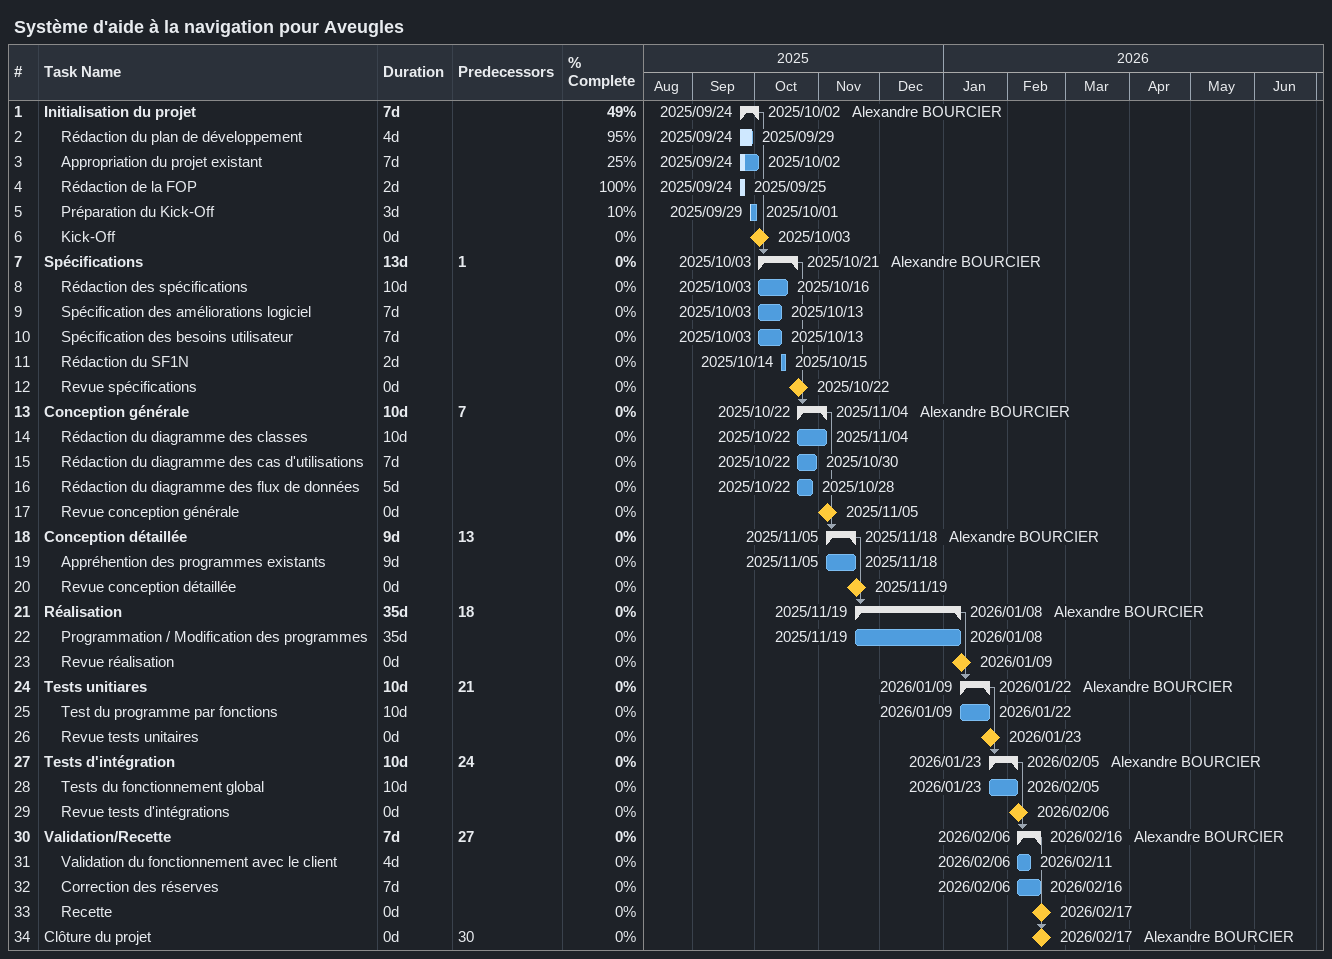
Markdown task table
Système d'aide à la navigation pour Aveugles

| ID | Level | Task | Duration | Start | Finish | Predecessors | Resources | % complete |
|---|---|---|---|---|---|---|---|---|
| 1 | 1 | **Initialisation du projet** | 7d | 2025-09-24 | 2025-10-02 |  | Alexandre BOURCIER | 49 |
| 2 | 2 | Rédaction du plan de développement | 4d | 2025-09-24 | 2025-09-29 |  |  | 95 |
| 3 | 2 | Appropriation du projet existant | 7d | 2025-09-24 | 2025-10-02 |  |  | 25 |
| 4 | 2 | Rédaction de la FOP | 2d | 2025-09-24 | 2025-09-25 |  |  | 100 |
| 5 | 2 | Préparation du Kick-Off | 3d | 2025-09-29 | 2025-10-01 |  |  | 10 |
| 6 | 2 | Kick-Off | 0d | 2025-10-03 | 2025-10-03 |  |  | 0 |
| 7 | 1 | **Spécifications** | 13d | 2025-10-03 | 2025-10-21 | 1 | Alexandre BOURCIER | 0 |
| 8 | 2 | Rédaction des spécifications | 10d | 2025-10-03 | 2025-10-16 |  |  | 0 |
| 9 | 2 | Spécification des améliorations logiciel | 7d | 2025-10-03 | 2025-10-13 |  |  | 0 |
| 10 | 2 | Spécification des besoins utilisateur | 7d | 2025-10-03 | 2025-10-13 |  |  | 0 |
| 11 | 2 | Rédaction du SF1N | 2d | 2025-10-14 | 2025-10-15 |  |  | 0 |
| 12 | 2 | Revue spécifications | 0d | 2025-10-22 | 2025-10-22 |  |  | 0 |
| 13 | 1 | **Conception générale** | 10d | 2025-10-22 | 2025-11-04 | 7 | Alexandre BOURCIER | 0 |
| 14 | 2 | Rédaction du diagramme des classes | 10d | 2025-10-22 | 2025-11-04 |  |  | 0 |
| 15 | 2 | Rédaction du diagramme des cas d'utilisations | 7d | 2025-10-22 | 2025-10-30 |  |  | 0 |
| 16 | 2 | Rédaction du diagramme des flux de données | 5d | 2025-10-22 | 2025-10-28 |  |  | 0 |
| 17 | 2 | Revue conception générale | 0d | 2025-11-05 | 2025-11-05 |  |  | 0 |
| 18 | 1 | **Conception détaillée** | 9d | 2025-11-05 | 2025-11-18 | 13 | Alexandre BOURCIER | 0 |
| 19 | 2 | Appréhention des programmes existants | 9d | 2025-11-05 | 2025-11-18 |  |  | 0 |
| 20 | 2 | Revue conception détaillée | 0d | 2025-11-19 | 2025-11-19 |  |  | 0 |
| 21 | 1 | **Réalisation** | 35d | 2025-11-19 | 2026-01-08 | 18 | Alexandre BOURCIER | 0 |
| 22 | 2 | Programmation / Modification des programmes | 35d | 2025-11-19 | 2026-01-08 |  |  | 0 |
| 23 | 2 | Revue réalisation | 0d | 2026-01-09 | 2026-01-09 |  |  | 0 |
| 24 | 1 | **Tests unitiares** | 10d | 2026-01-09 | 2026-01-22 | 21 | Alexandre BOURCIER | 0 |
| 25 | 2 | Test du programme par fonctions | 10d | 2026-01-09 | 2026-01-22 |  |  | 0 |
| 26 | 2 | Revue tests unitaires | 0d | 2026-01-23 | 2026-01-23 |  |  | 0 |
| 27 | 1 | **Tests d'intégration** | 10d | 2026-01-23 | 2026-02-05 | 24 | Alexandre BOURCIER | 0 |
| 28 | 2 | Tests du fonctionnement global | 10d | 2026-01-23 | 2026-02-05 |  |  | 0 |
| 29 | 2 | Revue tests d'intégrations | 0d | 2026-02-06 | 2026-02-06 |  |  | 0 |
| 30 | 1 | **Validation/Recette** | 7d | 2026-02-06 | 2026-02-16 | 27 | Alexandre BOURCIER | 0 |
| 31 | 2 | Validation du fonctionnement avec le client | 4d | 2026-02-06 | 2026-02-11 |  |  | 0 |
| 32 | 2 | Correction des réserves | 7d | 2026-02-06 | 2026-02-16 |  |  | 0 |
| 33 | 2 | Recette | 0d | 2026-02-17 | 2026-02-17 |  |  | 0 |
| 34 | 1 | Clôture du projet | 0d | 2026-02-17 | 2026-02-17 | 30 | Alexandre BOURCIER | 0 |
